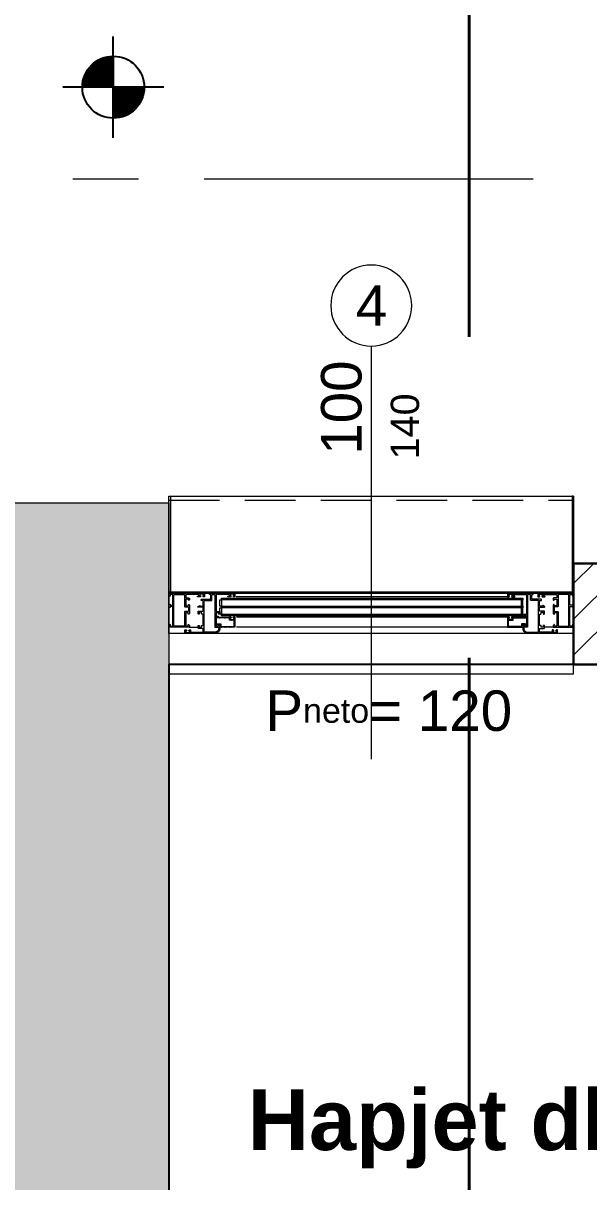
# Model space of a CAD drawing. Header units: centimetres. Extents: x 118247 to 130063, y -55119 to -48278.
# Drawn here: x 121358.4 to 121498.1, y -53070.2 to -52783.8 of the extents above; entities that cross this region are included whole.
import ezdxf
from ezdxf.enums import TextEntityAlignment as Align

# ---------------------------------------------------------------- set-up
doc = ezdxf.new("R2010")
doc.units = ezdxf.units.CM
doc.header["$LTSCALE"] = 50
doc.header["$MEASUREMENT"] = 0
for name, pattern in [('AXES', [2, 1.25, -0.25, 0.25, -0.25]), ('CACHE', [0.375, 0.25, -0.125]), ('CONTINU', [0]), ('DASHED2', [9.525, 6.35, -3.175])]:
    doc.linetypes.add(name, pattern=pattern)
doc.layers.get('0').update_dxf_attribs({"color": 8})
for name, color, linetype in [('AXES', 10, 'AXES'), ('BETON COUPE', 3, 'CONTINU'), ('BORD', 5, 'Continuous'), ('NIVEAU', 170, 'Continuous')]:
    doc.layers.add(name, color=color, linetype=linetype)
for name, color, linetype, lineweight in [('BETON HACHURE', 253, 'Continuous', 13), ('MACONNERIE COUPE', 7, 'Continuous', 30), ('MACONNERIE HACHURE', 253, 'Continuous', 13), ('WINDOWS', 21, 'Continuous', 5)]:
    doc.layers.add(name, color=color, linetype=linetype, lineweight=lineweight)
doc.layers.add('HORS GEL COTE', color=7, linetype='Continuous', lineweight=13, true_color=0x00661a)
doc.styles.add('GENERATED_STYLE_1', font='arial.ttf')
doc.styles.add('style2', font='arialbd.ttf', dxfattribs={"height": 20})

# ---------------------------------------------------------------- blocks, each defined once
blk = doc.blocks.new('NIVEAU')
for p, q in [((0, 7.65), (0, -7.65)), ((7.65, 0), (-7.65, 0))]:
    blk.add_line(p, q)
at = {"const_width": 7.65}
for points in [[(0, 3.825, 0.4142136), (-3.825, 0)], [(0, -3.825, 0.4142136), (3.825, 0)]]:
    blk.add_lwpolyline(points, format="xyb", dxfattribs=at)
blk.add_circle((0, 0), 7.65)

msp = doc.modelspace()

# ---------------------------------------------------------------- hatches: boundary and pattern name
at = {"layer": 'BETON HACHURE', "ltscale": 0.5, "transparency": 33554559}
h = msp.add_hatch(color=256, dxfattribs=at)
h.dxf.hatch_style = 1
h.paths.add_polyline_path([(121239.38, -52057.36), (121214.38, -52057.36), (121214.38, -52562.36), (121239.38, -52562.36)])
h.paths.add_polyline_path([(121534.38, -52057.36), (121509.38, -52057.36), (121509.38, -52562.36), (121534.38, -52562.36)])
h.paths.add_polyline_path([(121604.38, -52797.36), (121639.38, -52797.36), (121639.38, -53272.36), (121109.38, -53272.36), (121109.38, -52797.36), (121144.38, -52797.36), (121144.38, -53232.36), (121354.38, -53232.36), (121354.38, -52902.36), (121394.38, -52902.36), (121394.38, -53232.36), (121604.38, -53232.36)])
at = {"layer": 'MACONNERIE HACHURE'}
h = msp.add_hatch(dxfattribs=at)
h.set_pattern_fill('ANSI31', color=256, scale=50, style=0)
h.paths.add_polyline_path([(121324.38, -52632.36), (121144.38, -52632.36), (121144.38, -52797.36), (121119.38, -52797.36), (121119.38, -52612.36), (121214.38, -52612.36), (121214.38, -52562.36), (121239.38, -52562.36), (121239.38, -52612.36), (121324.38, -52612.36)])
h.paths.add_polyline_path([(121509.38, -52562.36), (121509.38, -52612.36), (121424.38, -52612.36), (121424.38, -52632.36), (121534.38, -52632.36), (121534.38, -52562.36)])
h.paths.add_polyline_path([(121639.38, -52697.36), (121604.38, -52697.36), (121604.38, -52541.36), (121534.38, -52541.36), (121534.38, -52529.36), (121639.38, -52529.36)])
h.paths.add_polyline_path([(121604.38, -52942.36), (121494.38, -52942.36), (121494.38, -52917.36), (121604.38, -52917.36)])
h.paths.add_polyline_path([(121254.38, -52942.36), (121144.38, -52942.36), (121144.38, -52917.36), (121254.38, -52917.36)])
h.paths.add_polyline_path([(121389.38, -52082.36), (121239.38, -52082.36), (121239.38, -52057.36), (121389.38, -52057.36)])
h.paths.add_polyline_path([(121509.38, -52082.36), (121489.38, -52082.36), (121489.38, -52057.36), (121509.38, -52057.36)])
at = {"layer": 'WINDOWS'}
h = msp.add_hatch(dxfattribs=at)
h.set_pattern_fill('ANSI31', color=140, scale=2.5, angle=1080)
h.set_pattern_definition([(45, (77596.91017, -6225.7352), (-0.2209708691, 0.2209708691), [])])
h.paths.add_polyline_path([(121407.36, -52925.94), (121481.8, -52925.94), (121481.8, -52926.34), (121407.36, -52926.34)])
h.paths.add_polyline_path([(121407.36, -52927.94), (121481.8, -52927.94), (121481.8, -52928.34), (121407.36, -52928.34)])
h.paths.add_polyline_path([(121407.35, -52929.94), (121481.8, -52929.94), (121481.8, -52930.34), (121407.35, -52930.34)])
at = {"layer": 'WINDOWS', "transparency": 33554559}
h = msp.add_hatch(dxfattribs=at)
h.set_pattern_fill('ANSI31', color=256, angle=1080)
h.set_pattern_definition([(45, (77711.91017, -6225.93521), (-0.08838834765, 0.08838834765), [])])
h.paths.add_polyline_path([(121407.33, -52932.93, -0.414214), (121407.24, -52932.83), (121407.24, -52932.37, 0.414214), (121407.15, -52932.27), (121406.41, -52932.27, 1.835735), (121406.56, -52932.5), (121407.02, -52932.5), (121407.02, -52932.91), (121406.96, -52933.15), (121410.64, -52933.15, 0.414214), (121410.69, -52933.09), (121410.69, -52930.59, 0.414214), (121410.64, -52930.53), (121410.43, -52930.53, 0.250765), (121410.39, -52930.56), (121410.26, -52930.72, 0.599022), (121410.3, -52930.81), (121410.43, -52930.81), (121410.43, -52931.19), (121409.57, -52931.19), (121409.57, -52930.81), (121409.71, -52930.81, 0.649779), (121409.75, -52930.72), (121409.62, -52930.55, 0.212283), (121409.57, -52930.53), (121409.37, -52930.53, 0.414214), (121409.31, -52930.59), (121409.31, -52930.63), (121406.57, -52930.63), (121406.57, -52930.49, 0.603122), (121406.42, -52930.42), (121406.07, -52930.66, 0.737396), (121406.12, -52930.83), (121409.31, -52930.83), (121409.31, -52931.33, 0.414214), (121409.41, -52931.43), (121410.47, -52931.43), (121410.47, -52932.83, -0.414214), (121410.38, -52932.93)])
h = msp.add_hatch(dxfattribs=at)
h.set_pattern_fill('ANSI31', color=256, angle=1080)
h.set_pattern_definition([(45, (77651.91017, -6225.93521), (-0.08838834765, 0.08838834765), [])])
h.paths.add_polyline_path([(121481.8, -52932.91), (121481.74, -52932.91), (121481.74, -52932.55, -0.414214), (121481.8, -52932.5), (121482.17, -52932.5, -0.247394), (121482.22, -52932.52, 1.657435), (121482.35, -52932.27), (121481.61, -52932.27, 0.414214), (121481.52, -52932.37), (121481.52, -52932.83, -0.414214), (121481.43, -52932.93), (121478.38, -52932.93, -0.414214), (121478.29, -52932.83), (121478.29, -52931.48, -0.414214), (121478.35, -52931.43), (121479.35, -52931.43, 0.414214), (121479.45, -52931.33), (121479.45, -52930.89, -0.414214), (121479.5, -52930.83), (121482.64, -52930.83, 0.737396), (121482.69, -52930.66), (121482.34, -52930.42, 0.603122), (121482.19, -52930.49), (121482.19, -52930.57, -0.414214), (121482.13, -52930.63), (121479.45, -52930.63), (121479.45, -52930.59, 0.414214), (121479.39, -52930.53), (121479.19, -52930.53, 0.250765), (121479.14, -52930.56), (121479.01, -52930.72, 0.599022), (121479.05, -52930.81), (121479.13, -52930.81, -0.414214), (121479.19, -52930.87), (121479.19, -52931.13, -0.414214), (121479.13, -52931.19), (121478.38, -52931.19, -0.414214), (121478.33, -52931.13), (121478.33, -52930.87, -0.414214), (121478.38, -52930.81), (121478.46, -52930.81, 0.599022), (121478.5, -52930.72), (121478.37, -52930.56, 0.250765), (121478.33, -52930.53), (121478.12, -52930.53, 0.414214), (121478.07, -52930.59), (121478.07, -52933.09, 0.414214), (121478.12, -52933.15), (121481.74, -52933.15), (121481.8, -52933.15)])

# ---------------------------------------------------------------- linework, layer by layer
at = {"layer": 'AXES', "lineweight": 5, "ltscale": 1.3}
msp.add_line((123564.38, -52822.36), (118384.38, -52822.36), dxfattribs=at)
at = {"layer": 'BETON COUPE', "lineweight": 13}
msp.add_lwpolyline([(121604.38, -52797.36), (121639.38, -52797.36), (121639.38, -53272.36), (121109.38, -53272.36), (121109.38, -52797.36), (121144.38, -52797.36), (121144.38, -53232.36), (121354.38, -53232.36), (121354.38, -52902.36), (121394.38, -52902.36), (121394.38, -53232.36), (121604.38, -53232.36)], close=True, dxfattribs=at)
at = {"layer": 'BORD'}
msp.add_lwpolyline([(121604.38, -52942.36), (121394.38, -52942.36), (121394.38, -53232.36), (121604.38, -53232.36)], close=True, dxfattribs=at)
at = {"layer": 'HORS GEL COTE', "linetype": 'DASHED2', "lineweight": 40, "ltscale": 0.5}
msp.add_line((121468.54, -49130.71), (121468.54, -54862.41), dxfattribs=at)
at = {"layer": 'MACONNERIE COUPE'}
msp.add_lwpolyline([(121604.38, -52942.36), (121494.38, -52942.36), (121494.38, -52917.36), (121604.38, -52917.36)], close=True, dxfattribs=at)
at = {"layer": 'NIVEAU'}
for p, q in [((121380.64, -52812.15), (121380.64, -52787.15)), ((121393.14, -52799.65), (121368.14, -52799.65))]:
    msp.add_line(p, q, dxfattribs=at)
at = {"layer": 'WINDOWS', "color": 165}
msp.add_line((121444.38, -52863.63), (121444.38, -52965.76), dxfattribs=at)
at = {"layer": 'WINDOWS', "color": 165, "linetype": 'CACHE'}
msp.add_line((121394.38, -52901.75), (121494.38, -52901.75), dxfattribs=at)
at = {"layer": 'WINDOWS'}
for p, q in [((121403.11, -52924.75), (121404.49, -52924.75)), ((121478.1, -52924.75), (121411.03, -52924.75)), ((121485.63, -52924.75), (121484.3, -52924.75)), ((121478.12, -52925.65), (121411.03, -52925.65)), ((121411.04, -52930.54), (121478.12, -52930.53)), ((121399.37, -52933.15), (121401.63, -52933.15)), ((121478.12, -52933.15), (121411.04, -52933.15)), ((121489.41, -52933.15), (121487.16, -52933.15)), ((121482.9, -52934.64), (121406.18, -52934.65))]:
    msp.add_line(p, q, dxfattribs=at)
at = {"layer": 'WINDOWS', "color": 165}
msp.add_lwpolyline([(121454.38, -52853.63, 1), (121434.38, -52853.63, 1)], format="xyb", close=True, dxfattribs=at)
for points in [[(121494.38, -52924.75), (121394.38, -52924.75), (121394.38, -52900.75), (121494.38, -52900.75)], [(121394.38, -52924.75), (121394.38, -52900.75), (121394.78, -52900.75), (121394.78, -52924.35)], [(121494.38, -52924.75), (121494.38, -52900.75), (121493.98, -52900.75), (121493.98, -52924.35)], [(121394.78, -52924.35), (121493.98, -52924.35), (121494.38, -52924.75), (121394.38, -52924.75)], [(121494.38, -52934.65), (121394.38, -52934.65), (121394.38, -52944.65), (121494.38, -52944.65)]]:
    msp.add_lwpolyline(points, close=True, dxfattribs=at)
at = {"layer": 'WINDOWS'}
for points in [[(121399.38, -52927.57), (121399.44, -52927.63, -0.198912), (121399.46, -52927.67), (121399.46, -52929.67, -0.198912), (121399.44, -52929.71), (121399.29, -52929.87, -0.198912), (121399.25, -52929.88), (121399.18, -52929.88, -0.414214), (121399.12, -52929.83), (121399.12, -52929.64, 0.340481), (121399.03, -52929.51), (121398.62, -52929.51, 0.414214), (121398.52, -52929.6), (121398.52, -52932.78, 0.414214), (121398.62, -52932.87), (121399.03, -52932.87, 0.414214), (121399.12, -52932.78), (121399.12, -52932.55, -0.414214), (121399.18, -52932.5), (121399.25, -52932.5, -0.198912), (121399.29, -52932.51), (121399.44, -52932.67, -0.198912), (121399.46, -52932.71), (121399.46, -52933.09, -0.414214), (121399.4, -52933.15), (121394.44, -52933.15, -0.414214), (121394.38, -52933.09), (121394.38, -52932.52, -0.322823), (121394.42, -52932.46), (121394.59, -52932.41, -0.511918), (121394.66, -52932.46), (121394.66, -52932.78, 0.414214), (121394.75, -52932.87), (121395.22, -52932.87, 0.414214), (121395.31, -52932.78), (121395.31, -52928.07, 0.414214), (121395.22, -52927.98), (121394.75, -52927.98, 0.414214), (121394.66, -52928.07), (121394.66, -52928.2, -0.511918), (121394.59, -52928.26), (121394.42, -52928.2, -0.322823), (121394.38, -52928.15), (121394.38, -52927.53, -0.322823), (121394.42, -52927.48), (121394.59, -52927.42, -0.511918), (121394.66, -52927.48), (121394.66, -52927.61, 0.414214), (121394.75, -52927.7), (121395.22, -52927.7, 0.414214), (121395.31, -52927.61), (121395.31, -52925.12, 0.414214), (121395.22, -52925.03), (121394.75, -52925.03, 0.414214), (121394.66, -52925.12), (121394.66, -52925.44, -0.511918), (121394.59, -52925.49), (121394.42, -52925.44, -0.322823), (121394.38, -52925.39), (121394.38, -52924.81, -0.414214), (121394.44, -52924.75), (121403.13, -52924.75, -0.414214), (121403.19, -52924.81), (121403.19, -52925.59, -0.414214), (121403.13, -52925.65), (121402.89, -52925.65, -0.250765), (121402.85, -52925.62), (121402.73, -52925.45, -0.599022), (121402.78, -52925.37), (121402.89, -52925.37, 0.414214), (121402.95, -52925.31), (121402.95, -52925.05, 0.414214), (121402.89, -52924.99), (121402.11, -52924.99, 0.414214), (121402.05, -52925.05), (121402.05, -52925.31, 0.414214), (121402.11, -52925.37), (121402.18, -52925.37, -0.599022), (121402.23, -52925.45), (121402.12, -52925.62, -0.250765), (121402.07, -52925.65), (121401.54, -52925.65, -1), (121401.54, -52925.44), (121401.75, -52925.44, 0.414214), (121401.81, -52925.39), (121401.81, -52925.09, 0.414214), (121401.75, -52925.03), (121398.58, -52925.03, 0.414214), (121398.52, -52925.09), (121398.52, -52925.81, 0.414214), (121398.62, -52925.91), (121399.27, -52925.91, -0.414214), (121399.46, -52926.09), (121399.46, -52926.35, -0.198912), (121399.44, -52926.39), (121399.38, -52926.45, -0.198912), (121399.34, -52926.47), (121399.23, -52926.47, -0.414214), (121399.18, -52926.41), (121399.18, -52926.24, 0.414214), (121399.12, -52926.19), (121398.62, -52926.19, 0.414214), (121398.52, -52926.28), (121398.52, -52927.74, 0.414214), (121398.62, -52927.83), (121399.12, -52927.83, 0.414214), (121399.18, -52927.77), (121399.18, -52927.61, -0.414214), (121399.23, -52927.55), (121399.34, -52927.55, -0.198912)], [(121398.39, -52934.64, -0.414214), (121398.34, -52934.59), (121398.34, -52933.8, -0.414214), (121398.39, -52933.75), (121398.6, -52933.75, -0.250765), (121398.65, -52933.77), (121398.78, -52933.94, -0.599022), (121398.73, -52934.03), (121398.64, -52934.03, 0.414214), (121398.58, -52934.08), (121398.58, -52934.35, 0.414214), (121398.64, -52934.4), (121399.42, -52934.4, 0.414214), (121399.48, -52934.35), (121399.48, -52934.08, 0.414214), (121399.42, -52934.03), (121399.33, -52934.03, -0.599022), (121399.28, -52933.94), (121399.41, -52933.77, -0.250765), (121399.46, -52933.75), (121399.66, -52933.75, -0.414214), (121399.72, -52933.8), (121399.72, -52934.31, 0.414214), (121399.77, -52934.36), (121402.72, -52934.36, 0.414214), (121402.82, -52934.27), (121402.82, -52933.52, 0.414214), (121402.72, -52933.43), (121401.7, -52933.43, -0.414214), (121401.6, -52933.34), (121401.6, -52932.78, -0.414214), (121401.7, -52932.68), (121401.83, -52932.68, -0.414214), (121401.88, -52932.74), (121401.88, -52933.09, 0.414214), (121401.94, -52933.15), (121402.39, -52933.15, 0.414214), (121402.44, -52933.09), (121402.44, -52932.74, -0.414214), (121402.5, -52932.68), (121402.76, -52932.68, 0.414214), (121402.82, -52932.63), (121402.82, -52929.94, 0.414214), (121402.76, -52929.88), (121402.5, -52929.88, -0.414214), (121402.44, -52929.83), (121402.44, -52929.47, 0.414214), (121402.39, -52929.42), (121401.94, -52929.42, 0.414214), (121401.88, -52929.47), (121401.88, -52929.83, -0.414214), (121401.83, -52929.88), (121401.7, -52929.88, -0.414214), (121401.6, -52929.79), (121401.6, -52929.23, -0.414214), (121401.7, -52929.14), (121402.72, -52929.14, 0.414214), (121402.82, -52929.04), (121402.82, -52928.26, 0.414214), (121402.72, -52928.17), (121401.6, -52928.17, -0.809546), (121401.57, -52927.99), (121401.99, -52927.8, -0.543142), (121402.07, -52927.85, 0.414214), (121402.13, -52927.91), (121402.72, -52927.91, 0.414214), (121402.82, -52927.81), (121402.82, -52926.58, 0.414214), (121402.76, -52926.52), (121402.41, -52926.52, -0.414214), (121402.35, -52926.47), (121402.35, -52926.3, -0.414214), (121402.41, -52926.24), (121404.63, -52926.24, 0.414214), (121404.72, -52926.15), (121404.72, -52925.09, 0.414214), (121404.67, -52925.03), (121404.46, -52925.03, -0.414214), (121404.4, -52924.97), (121404.4, -52924.81, -0.414214), (121404.46, -52924.75), (121410.64, -52924.75, -0.414214), (121410.69, -52924.81), (121410.69, -52925.59, -0.414214), (121410.64, -52925.65), (121410.43, -52925.65, -0.250765), (121410.39, -52925.62), (121410.26, -52925.45, -0.599022), (121410.3, -52925.37), (121410.4, -52925.37, 0.414214), (121410.45, -52925.31), (121410.45, -52925.05, 0.414214), (121410.4, -52924.99), (121409.61, -52924.99, 0.414214), (121409.56, -52925.05), (121409.56, -52925.31, 0.414214), (121409.61, -52925.37), (121409.71, -52925.37, -0.599022), (121409.75, -52925.45), (121409.62, -52925.62, -0.250765), (121409.57, -52925.65), (121409, -52925.65, -0.414214), (121408.94, -52925.59), (121408.94, -52925.5, -0.414214), (121409, -52925.44), (121409.26, -52925.44, 0.414214), (121409.31, -52925.39), (121409.31, -52925.09, 0.414214), (121409.26, -52925.03), (121406.08, -52925.03, 0.414214), (121406.03, -52925.09), (121406.03, -52929.17, 0.414214), (121406.08, -52929.23), (121406.91, -52929.23, -0.414214), (121406.96, -52929.29), (121406.96, -52929.67, -0.198912), (121406.95, -52929.71), (121406.79, -52929.87, -0.198912), (121406.75, -52929.88), (121406.68, -52929.88, -0.414214), (121406.63, -52929.83), (121406.63, -52929.6, 0.414214), (121406.53, -52929.51), (121406.12, -52929.51, 0.414214), (121406.03, -52929.6), (121406.03, -52932.78, 0.414214), (121406.12, -52932.87), (121406.53, -52932.87, 0.414214), (121406.63, -52932.78), (121406.63, -52932.55, -0.414214), (121406.68, -52932.5), (121406.75, -52932.5, -0.198912), (121406.79, -52932.51), (121406.95, -52932.67, -0.198912), (121406.96, -52932.71), (121406.96, -52933.43, -0.414214), (121405.75, -52934.64)], [(121490.37, -52934.64, 0.414214), (121490.42, -52934.59), (121490.42, -52933.8, 0.414214), (121490.37, -52933.75), (121490.16, -52933.75, 0.250765), (121490.11, -52933.77), (121489.98, -52933.94, 0.599022), (121490.03, -52934.03), (121490.12, -52934.03, -0.414214), (121490.18, -52934.08), (121490.18, -52934.35, -0.414214), (121490.12, -52934.4), (121489.34, -52934.4, -0.414214), (121489.28, -52934.35), (121489.28, -52934.08, -0.414214), (121489.34, -52934.03), (121489.43, -52934.03, 0.599022), (121489.48, -52933.94), (121489.35, -52933.77, 0.250765), (121489.3, -52933.75), (121489.1, -52933.75, 0.414214), (121489.04, -52933.8), (121489.04, -52934.31, -0.414214), (121488.99, -52934.36), (121486.04, -52934.36, -0.414214), (121485.94, -52934.27), (121485.94, -52933.52, -0.414214), (121486.04, -52933.43), (121487.06, -52933.43, 0.414214), (121487.16, -52933.34), (121487.16, -52932.78, 0.414214), (121487.06, -52932.68), (121486.93, -52932.68, 0.414214), (121486.88, -52932.74), (121486.88, -52933.09, -0.414214), (121486.82, -52933.15), (121486.37, -52933.15, -0.414214), (121486.32, -52933.09), (121486.32, -52932.74, 0.414214), (121486.26, -52932.68), (121486, -52932.68, -0.414214), (121485.94, -52932.63), (121485.94, -52929.94, -0.414214), (121486, -52929.88), (121486.26, -52929.88, 0.414214), (121486.32, -52929.83), (121486.32, -52929.47, -0.414214), (121486.37, -52929.42), (121486.82, -52929.42, -0.414214), (121486.88, -52929.47), (121486.88, -52929.83, 0.414214), (121486.93, -52929.88), (121487.06, -52929.88, 0.414214), (121487.16, -52929.79), (121487.16, -52929.23, 0.414214), (121487.06, -52929.14), (121486.04, -52929.14, -0.414214), (121485.94, -52929.04), (121485.94, -52928.26, -0.414214), (121486.04, -52928.17), (121487.16, -52928.17, 0.809546), (121487.19, -52927.99), (121486.77, -52927.8, 0.543142), (121486.69, -52927.85, -0.414214), (121486.63, -52927.91), (121486.04, -52927.91, -0.414214), (121485.94, -52927.81), (121485.94, -52926.58, -0.414214), (121486, -52926.52), (121486.35, -52926.52, 0.414214), (121486.41, -52926.47), (121486.41, -52926.3, 0.414214), (121486.35, -52926.24), (121484.13, -52926.24, -0.414214), (121484.04, -52926.15), (121484.04, -52925.09, -0.414214), (121484.09, -52925.03), (121484.3, -52925.03, 0.414214), (121484.36, -52924.97), (121484.36, -52924.81, 0.414214), (121484.3, -52924.75), (121478.12, -52924.75, 0.414214), (121478.07, -52924.81), (121478.07, -52925.59, 0.414214), (121478.12, -52925.65), (121478.33, -52925.65, 0.250765), (121478.37, -52925.62), (121478.5, -52925.45, 0.599022), (121478.46, -52925.37), (121478.36, -52925.37, -0.414214), (121478.31, -52925.31), (121478.31, -52925.05, -0.414214), (121478.36, -52924.99), (121479.15, -52924.99, -0.414214), (121479.2, -52925.05), (121479.2, -52925.31, -0.414214), (121479.15, -52925.37), (121479.05, -52925.37, 0.599022), (121479.01, -52925.45), (121479.14, -52925.62, 0.250765), (121479.19, -52925.65), (121479.76, -52925.65, 0.414214), (121479.82, -52925.59), (121479.82, -52925.5, 0.414214), (121479.76, -52925.44), (121479.5, -52925.44, -0.414214), (121479.45, -52925.39), (121479.45, -52925.09, -0.414214), (121479.5, -52925.03), (121482.68, -52925.03, -0.414214), (121482.73, -52925.09), (121482.73, -52929.92, -0.414214), (121482.68, -52929.97), (121481.85, -52929.97, 0.414214), (121481.8, -52930.03), (121481.8, -52930.42, 0.198912), (121481.82, -52930.45), (121481.97, -52930.61, 0.198912), (121482.01, -52930.63), (121482.08, -52930.63, 0.414214), (121482.13, -52930.57), (121482.13, -52930.35, -0.414214), (121482.23, -52930.25), (121482.64, -52930.25, -0.414214), (121482.73, -52930.35), (121482.73, -52932.78, -0.414214), (121482.64, -52932.87), (121482.23, -52932.87, -0.414214), (121482.13, -52932.78), (121482.13, -52932.55, 0.414214), (121482.08, -52932.5), (121482.01, -52932.5, 0.198912), (121481.97, -52932.51), (121481.82, -52932.67, 0.198912), (121481.8, -52932.71), (121481.8, -52933.43, 0.414214), (121483.01, -52934.64)], [(121489.38, -52927.57), (121489.32, -52927.63, 0.198912), (121489.3, -52927.67), (121489.3, -52929.67, 0.198912), (121489.32, -52929.71), (121489.47, -52929.87, 0.198912), (121489.51, -52929.88), (121489.58, -52929.88, 0.414214), (121489.64, -52929.83), (121489.64, -52929.64, -0.340481), (121489.73, -52929.51), (121490.14, -52929.51, -0.414214), (121490.24, -52929.6), (121490.24, -52932.78, -0.414214), (121490.14, -52932.87), (121489.73, -52932.87, -0.414214), (121489.64, -52932.78), (121489.64, -52932.55, 0.414214), (121489.58, -52932.5), (121489.51, -52932.5, 0.198912), (121489.47, -52932.51), (121489.32, -52932.67, 0.198912), (121489.3, -52932.71), (121489.3, -52933.09, 0.414214), (121489.36, -52933.15), (121494.32, -52933.15, 0.414214), (121494.38, -52933.09), (121494.38, -52932.52, 0.322823), (121494.34, -52932.46), (121494.17, -52932.41, 0.511918), (121494.1, -52932.46), (121494.1, -52932.78, -0.414214), (121494.01, -52932.87), (121493.54, -52932.87, -0.414214), (121493.45, -52932.78), (121493.45, -52928.07, -0.414214), (121493.54, -52927.98), (121494.01, -52927.98, -0.414214), (121494.1, -52928.07), (121494.1, -52928.2, 0.511918), (121494.17, -52928.26), (121494.34, -52928.2, 0.322823), (121494.38, -52928.15), (121494.38, -52927.53, 0.322823), (121494.34, -52927.48), (121494.17, -52927.42, 0.511918), (121494.1, -52927.48), (121494.1, -52927.61, -0.414214), (121494.01, -52927.7), (121493.54, -52927.7, -0.414214), (121493.45, -52927.61), (121493.45, -52925.12, -0.414214), (121493.54, -52925.03), (121494.01, -52925.03, -0.414214), (121494.1, -52925.12), (121494.1, -52925.44, 0.511918), (121494.17, -52925.49), (121494.34, -52925.44, 0.322823), (121494.38, -52925.39), (121494.38, -52924.81, 0.414214), (121494.32, -52924.75), (121485.63, -52924.75, 0.414214), (121485.57, -52924.81), (121485.57, -52925.59, 0.414214), (121485.63, -52925.65), (121485.87, -52925.65, 0.250765), (121485.91, -52925.62), (121486.03, -52925.45, 0.599022), (121485.98, -52925.37), (121485.87, -52925.37, -0.414214), (121485.81, -52925.31), (121485.81, -52925.05, -0.414214), (121485.87, -52924.99), (121486.65, -52924.99, -0.414214), (121486.71, -52925.05), (121486.71, -52925.31, -0.414214), (121486.65, -52925.37), (121486.58, -52925.37, 0.599022), (121486.53, -52925.45), (121486.64, -52925.62, 0.250765), (121486.69, -52925.65), (121487.22, -52925.65, 1), (121487.22, -52925.44), (121487.01, -52925.44, -0.414214), (121486.95, -52925.39), (121486.95, -52925.09, -0.414214), (121487.01, -52925.03), (121490.18, -52925.03, -0.414214), (121490.24, -52925.09), (121490.24, -52925.81, -0.414214), (121490.14, -52925.91), (121489.49, -52925.91, 0.414214), (121489.3, -52926.09), (121489.3, -52926.35, 0.198912), (121489.32, -52926.39), (121489.38, -52926.45, 0.198912), (121489.42, -52926.47), (121489.53, -52926.47, 0.414214), (121489.58, -52926.41), (121489.58, -52926.24, -0.414214), (121489.64, -52926.19), (121490.14, -52926.19, -0.414214), (121490.24, -52926.28), (121490.24, -52927.74, -0.414214), (121490.14, -52927.83), (121489.64, -52927.83, -0.414214), (121489.58, -52927.77), (121489.58, -52927.61, 0.414214), (121489.53, -52927.55), (121489.42, -52927.55, 0.198912)], [(121406.59, -52933.15, -0.414214), (121406.68, -52933.24), (121406.68, -52933.47), (121406.68, -52933.47, -0.414214), (121405.75, -52934.36), (121403.15, -52934.36, -0.414214), (121403.1, -52934.31), (121403.1, -52926.58, -0.414214), (121403.15, -52926.52), (121404.91, -52926.52, 0.414214), (121405, -52926.43), (121405, -52925.12, -0.414214), (121405.09, -52925.03), (121405.65, -52925.03, -0.414214), (121405.75, -52925.12), (121405.75, -52933.06, 0.414214), (121405.84, -52933.15)], [(121482.17, -52933.15, 0.414214), (121482.08, -52933.24), (121482.08, -52933.47), (121482.08, -52933.47, 0.414214), (121483.01, -52934.36), (121485.61, -52934.36, 0.414214), (121485.66, -52934.31), (121485.66, -52926.58, 0.414214), (121485.61, -52926.52), (121483.85, -52926.52, -0.414214), (121483.76, -52926.43), (121483.76, -52925.12, 0.414214), (121483.67, -52925.03), (121483.11, -52925.03, 0.414214), (121483.01, -52925.12), (121483.01, -52933.06, -0.414214), (121482.92, -52933.15)], [(121407.02, -52932.91), (121407.02, -52932.55, 0.414214), (121406.96, -52932.5), (121406.59, -52932.5, 0.247394), (121406.54, -52932.52, -1.657435), (121406.41, -52932.27), (121407.15, -52932.27, -0.414214), (121407.24, -52932.37), (121407.24, -52932.83, 0.414214), (121407.33, -52932.93), (121410.38, -52932.93, 0.414214), (121410.47, -52932.83), (121410.47, -52931.48, 0.414214), (121410.41, -52931.43), (121409.41, -52931.43, -0.414214), (121409.31, -52931.33), (121409.31, -52930.89, 0.414214), (121409.26, -52930.83), (121406.12, -52930.83, -0.737396), (121406.07, -52930.66), (121406.42, -52930.42, -0.603122), (121406.57, -52930.49), (121406.57, -52930.57, 0.414214), (121406.63, -52930.63), (121409.31, -52930.63), (121409.31, -52930.59, -0.414214), (121409.37, -52930.53), (121409.57, -52930.53, -0.250765), (121409.62, -52930.56), (121409.75, -52930.72, -0.599022), (121409.71, -52930.81), (121409.63, -52930.81, 0.414214), (121409.57, -52930.87), (121409.57, -52931.13, 0.414214), (121409.63, -52931.19), (121410.38, -52931.19, 0.414214), (121410.43, -52931.13), (121410.43, -52930.87, 0.414214), (121410.38, -52930.81), (121410.3, -52930.81, -0.599022), (121410.26, -52930.72), (121410.39, -52930.56, -0.250765), (121410.43, -52930.53), (121410.64, -52930.53, -0.414214), (121410.69, -52930.59), (121410.69, -52933.09, -0.414214), (121410.64, -52933.15), (121407.02, -52933.15), (121406.96, -52933.15), (121406.96, -52932.91)], [(121481.74, -52932.91), (121481.74, -52932.55, -0.414214), (121481.8, -52932.5), (121482.17, -52932.5, -0.247394), (121482.22, -52932.52, 1.657435), (121482.35, -52932.27), (121481.61, -52932.27, 0.414214), (121481.52, -52932.37), (121481.52, -52932.83, -0.414214), (121481.43, -52932.93), (121478.38, -52932.93, -0.414214), (121478.29, -52932.83), (121478.29, -52931.48, -0.414214), (121478.35, -52931.43), (121479.35, -52931.43, 0.414214), (121479.45, -52931.33), (121479.45, -52930.89, -0.414214), (121479.5, -52930.83), (121482.64, -52930.83, 0.737396), (121482.69, -52930.66), (121482.34, -52930.42, 0.603122), (121482.19, -52930.49), (121482.19, -52930.57, -0.414214), (121482.13, -52930.63), (121479.45, -52930.63), (121479.45, -52930.59, 0.414214), (121479.39, -52930.53), (121479.19, -52930.53, 0.250765), (121479.14, -52930.56), (121479.01, -52930.72, 0.599022), (121479.05, -52930.81), (121479.13, -52930.81, -0.414214), (121479.19, -52930.87), (121479.19, -52931.13, -0.414214), (121479.13, -52931.19), (121478.38, -52931.19, -0.414214), (121478.33, -52931.13), (121478.33, -52930.87, -0.414214), (121478.38, -52930.81), (121478.46, -52930.81, 0.599022), (121478.5, -52930.72), (121478.37, -52930.56, 0.250765), (121478.33, -52930.53), (121478.12, -52930.53, 0.414214), (121478.07, -52930.59), (121478.07, -52933.09, 0.414214), (121478.12, -52933.15), (121481.74, -52933.15), (121481.8, -52933.15), (121481.8, -52932.91)]]:
    msp.add_lwpolyline(points, format="xyb", close=True, dxfattribs=at)
for points in [[(121394.38, -52924.75), (121494.38, -52924.75), (121494.38, -52934.65), (121394.38, -52934.65)], [(121395.65, -52932.87), (121395.59, -52932.81), (121395.59, -52925.09), (121395.65, -52925.03), (121398.19, -52925.03), (121398.24, -52925.09), (121398.24, -52928.02), (121398.34, -52928.11), (121399.08, -52928.11), (121399.18, -52928.2), (121399.18, -52929.14), (121399.08, -52929.23), (121398.34, -52929.23), (121398.24, -52929.32), (121398.24, -52932.81), (121398.19, -52932.87)], [(121493.11, -52932.87), (121493.17, -52932.81), (121493.17, -52925.09), (121493.11, -52925.03), (121490.57, -52925.03), (121490.52, -52925.09), (121490.52, -52928.02), (121490.42, -52928.11), (121489.68, -52928.11), (121489.58, -52928.2), (121489.58, -52929.14), (121489.68, -52929.23), (121490.42, -52929.23), (121490.52, -52929.32), (121490.52, -52932.81), (121490.57, -52932.87)]]:
    msp.add_lwpolyline(points, close=True, dxfattribs=at)
at = {"layer": 'WINDOWS', "color": 140}
for points in [[(121406.96, -52927.94), (121406.96, -52926.34), (121407.36, -52926.34), (121407.36, -52927.94)], [(121407.36, -52925.94), (121481.8, -52925.94), (121481.8, -52926.34), (121407.36, -52926.34)], [(121481.8, -52927.94), (121481.8, -52926.34), (121481.4, -52926.34), (121481.4, -52927.94)], [(121406.96, -52929.94), (121406.96, -52928.34), (121407.36, -52928.34), (121407.36, -52929.94)], [(121407.35, -52929.94), (121481.8, -52929.94), (121481.8, -52930.34), (121407.35, -52930.34)], [(121407.36, -52927.94), (121481.8, -52927.94), (121481.8, -52928.34), (121407.36, -52928.34)], [(121481.8, -52929.94), (121481.8, -52928.34), (121481.4, -52928.34), (121481.4, -52929.94)]]:
    msp.add_lwpolyline(points, close=True, dxfattribs=at)

# ---------------------------------------------------------------- block references
at = {"layer": 'NIVEAU'}
msp.add_blockref('NIVEAU', (121380.64, -52799.65), dxfattribs=at)

# ---------------------------------------------------------------- texts
at = {"layer": 'NIVEAU', "style": 'style2'}
msp.add_text('Hapjet dhe detajet ', height=15, dxfattribs=at).set_placement((121506.98, -53056.75), align=Align.MIDDLE)
at = {"layer": 'WINDOWS', "color": 165, "char_height": 10, "attachment_point": 7, "style": 'GENERATED_STYLE_1'}
for s, insert in [('\\A1;\\pt0;4', (121440.57, -52858.63)), ('\\A1;\\pt0;P{\\H0.6x;neto}= 120', (121418.22, -52958.9))]:
    msp.add_mtext(s, dxfattribs=dict(at, insert=insert))
at = {"layer": 'WINDOWS', "color": 165, "attachment_point": 7, "rotation": 90, "style": 'GENERATED_STYLE_1'}
for s, insert, char_height in [('\\A1;\\pt0;100', (121442.11, -52890.51), 10), ('\\A1;140', (121456.29, -52891.66), 7)]:
    msp.add_mtext(s, dxfattribs=dict(at, insert=insert, char_height=char_height))

doc.saveas('drawing.dxf')
